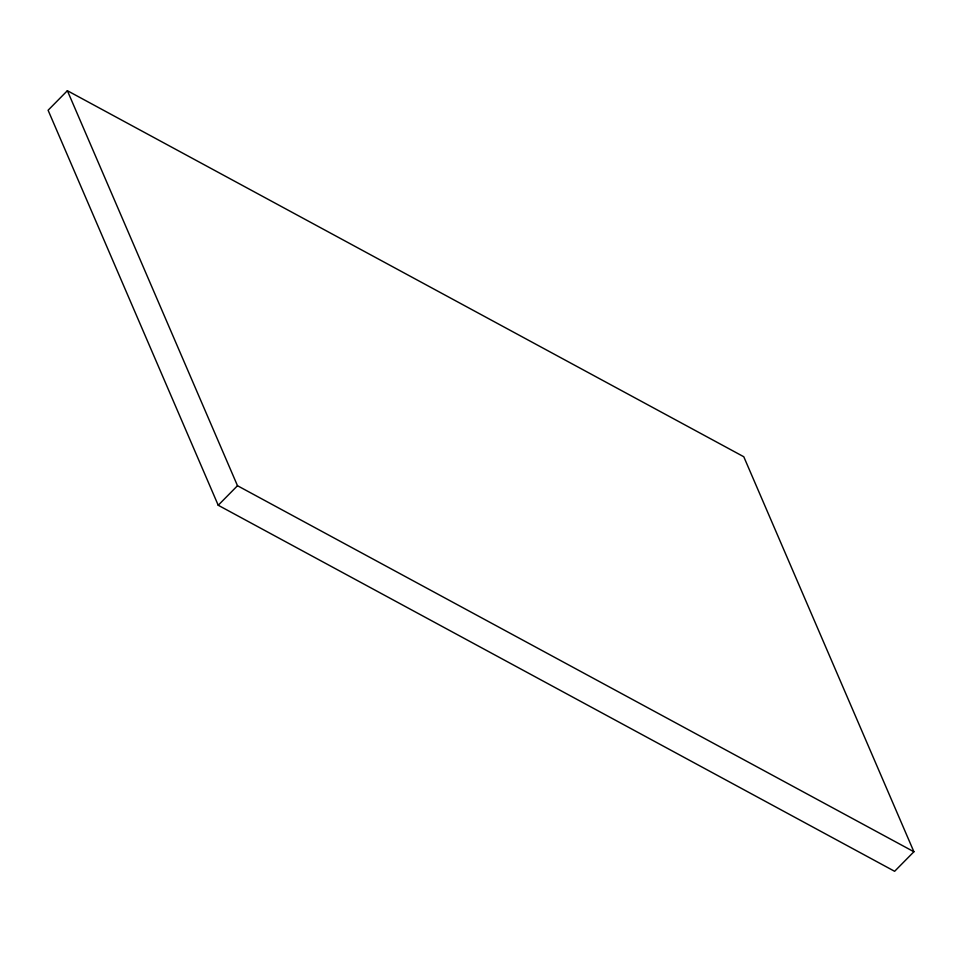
<?xml version="1.0" encoding="UTF-8"?>
<svg xmlns="http://www.w3.org/2000/svg" width="962" height="962" viewBox="0 0 962 962"><rect width="100%" height="100%" fill="white"/><g stroke="black" fill="none" stroke-linecap="round" stroke-linejoin="round"><path stroke-width="1.44" d="M67.376 90.705L48.1 110.245L218.218 505.254L894.624 871.295L913.9 851.755L743.782 456.746L67.376 90.705L237.494 485.726L913.9 851.755M218.218 505.254L237.494 485.726"/></g></svg>
